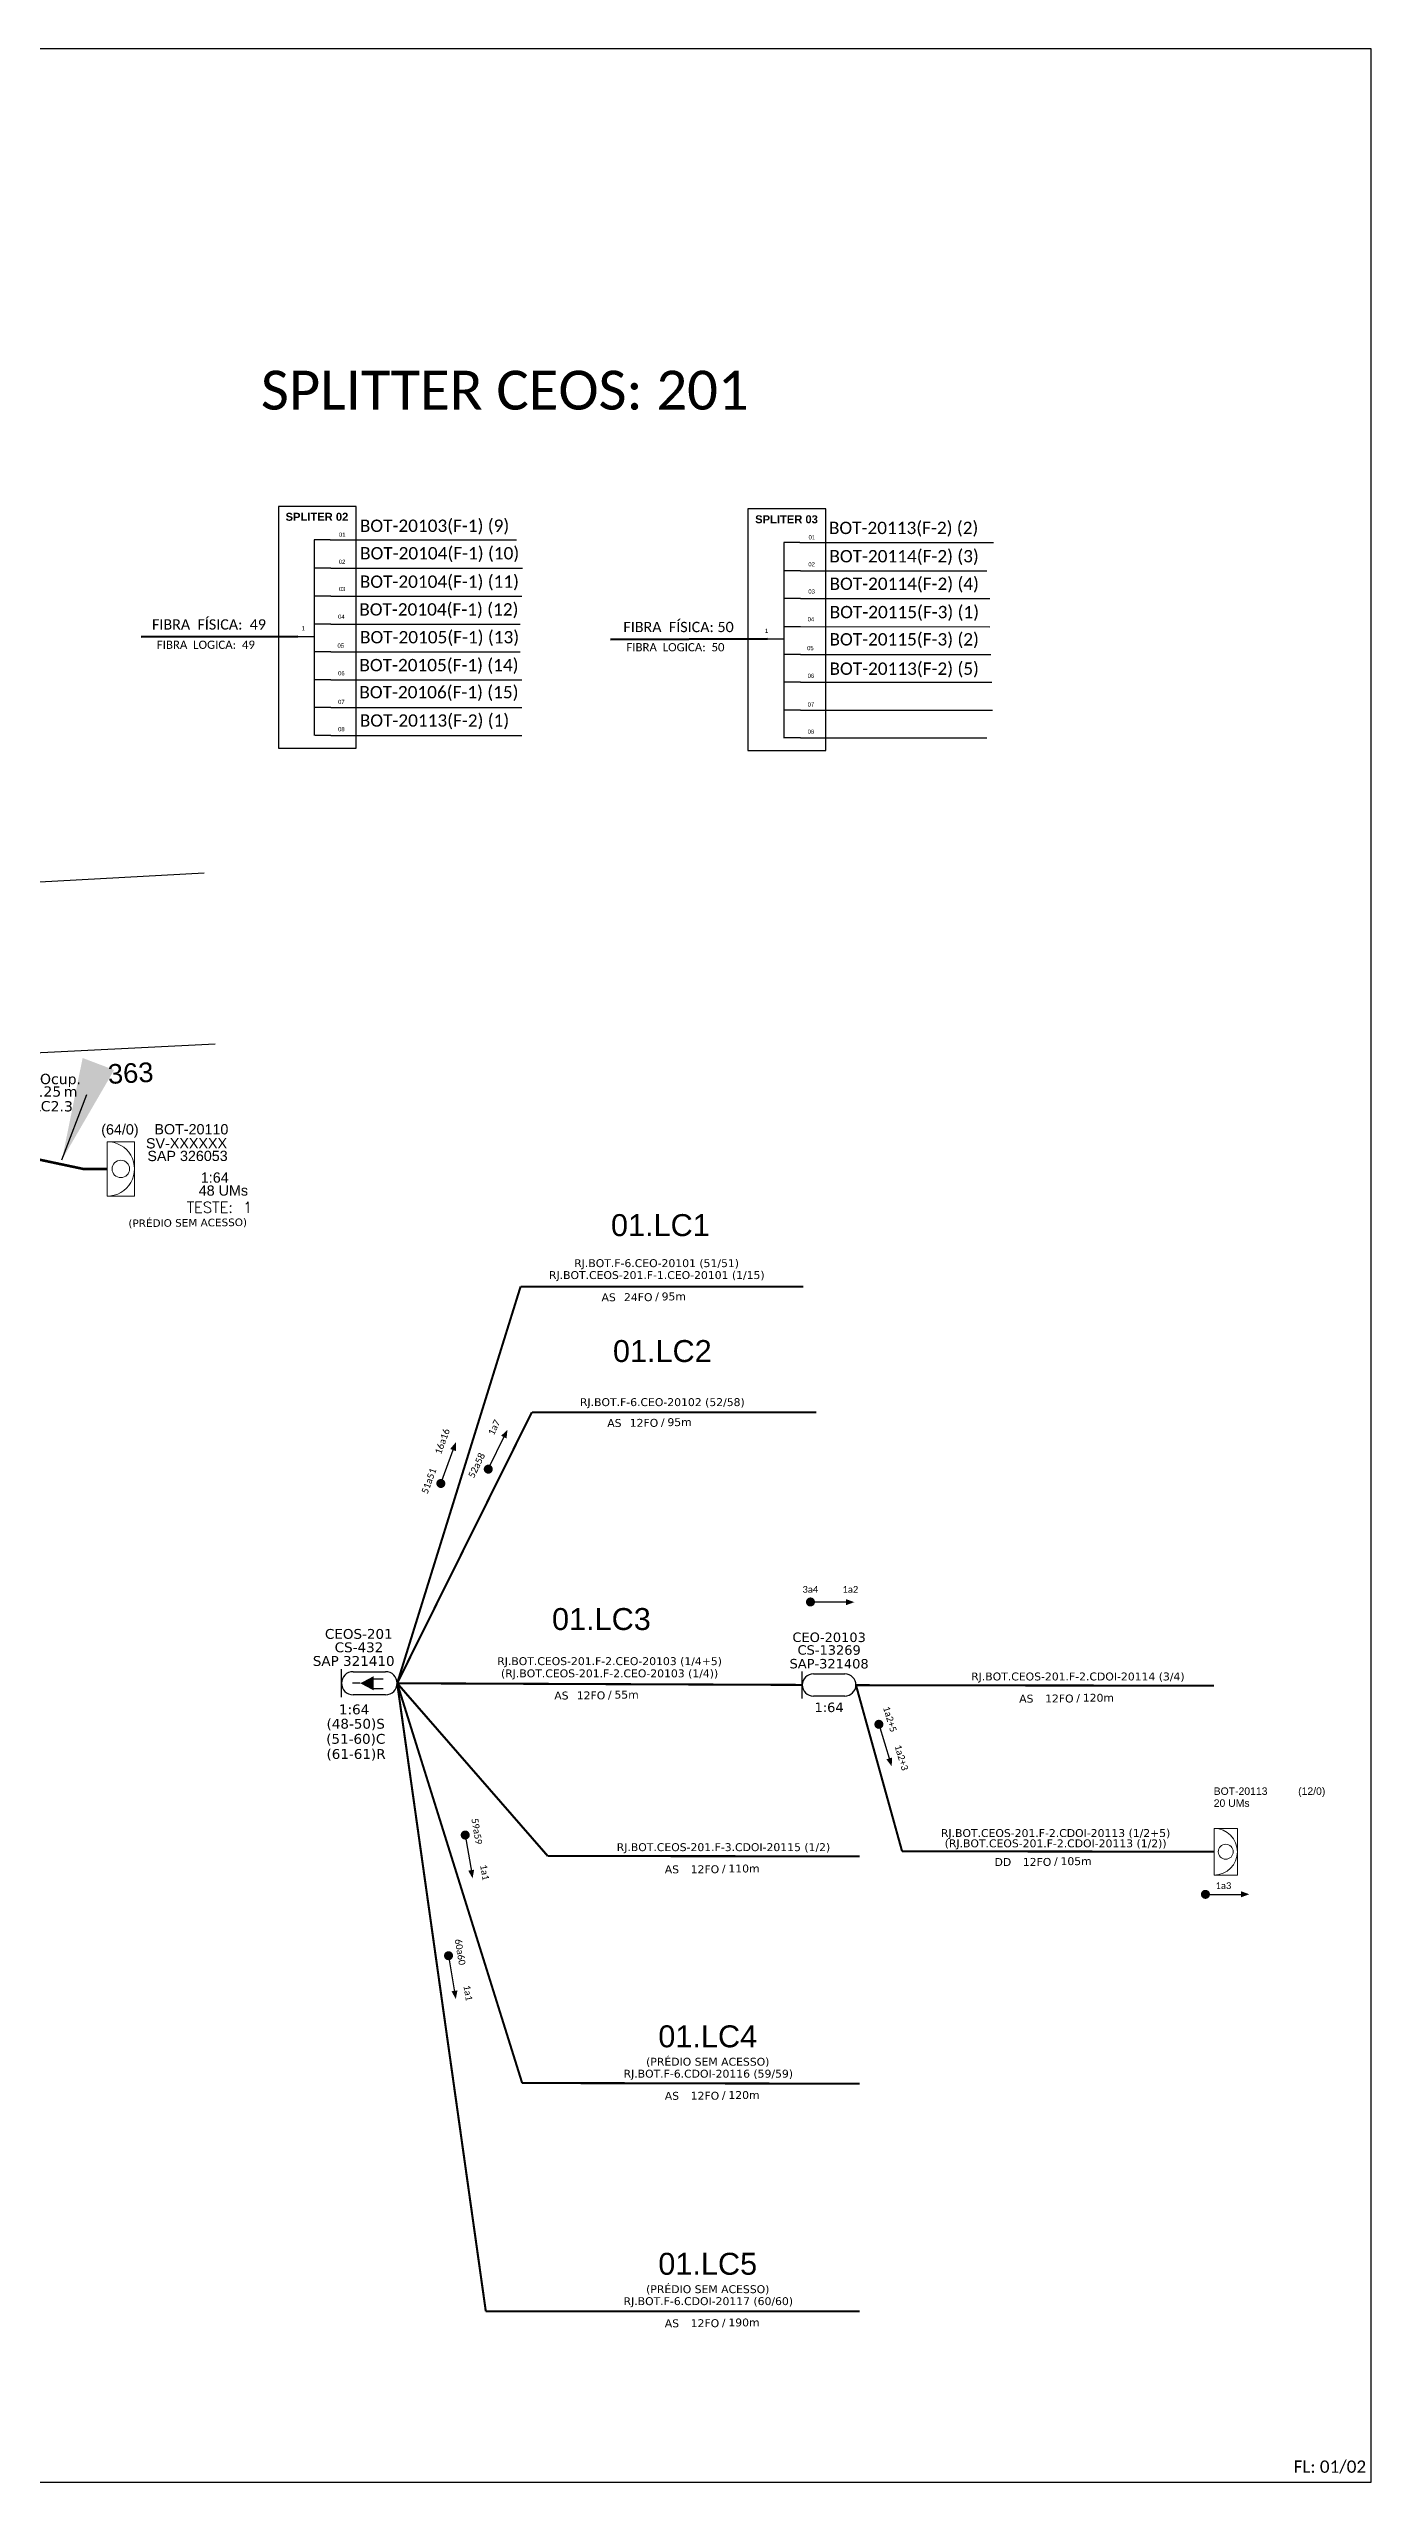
# Model space of a CAD drawing. Header units: inches. Extents: x 8603 to 10341, y 4641 to 5235.
# Drawn here: x 9119 to 9442, y 4641 to 5235 of the extents above; entities that cross this region are included whole.
import ezdxf
from ezdxf.enums import TextEntityAlignment as Align

# ---------------------------------------------------------------- set-up
doc = ezdxf.new("R2010")
doc.units = ezdxf.units.IN
doc.header["$MEASUREMENT"] = 0
for name, color, linetype, lineweight in [("20.0-LEGENDA DOS CDO'S", 1, 'Continuous', 0), ('20.1-CDO_INTERIOR', 1, 'Continuous', 0), ('40.1-ETIQUETAS', 1, 'Continuous', 20)]:
    doc.layers.add(name, color=color, linetype=linetype, lineweight=lineweight)
for name, color, linetype in [('20.4-CEOS', 1, 'Continuous'), ('CAP a instalar', 1, 'FENCELINE1'), ('label_cabos', 7, 'Continuous'), ('MUB', 252, 'Continuous'), ('SETA', 7, 'Continuous'), ('surveys', 7, 'Continuous'), ('texto', 255, 'Continuous'), ('UNIFILAR', 7, 'Continuous')]:
    doc.layers.add(name, color=color, linetype=linetype)
doc.styles.add('ARIAL', font='arial.ttf')
doc.styles.add('ROMANS', font='simplex')
doc.styles.add('siredit', font='verdana.ttf')
doc.styles.add('WMF-Calibri0', font='calibri.ttf')
doc.linetypes.add('FENCELINE1', pattern='A,0.25,-0.1,[133,ltypeshp.shx,S=0.1,R=0,X=-0.1,Y=0],-0.1,1', length=1.45)
doc.dimstyles.new('CC', dxfattribs={"dimtxt": 1, "dimasz": 2, "dimexe": 0.18, "dimexo": 0.0625, "dimgap": 0.09, "dimtad": 0, "dimdec": 0, "dimrnd": 1, "dimzin": 0, "dimdsep": 46, "dimtxsty": 'siredit', "dimblk": 'NONE', "dimcen": 0, "dimse1": 1, "dimse2": 1, "dimsd1": 1, "dimsd2": 1, "dimclrt": 7, "dimadec": 0, "dimazin": 0, "dimtfac": 1, "dimtdec": 0, "dimtofl": 0, "dimtmove": 0, "dimatfit": 3, "dimfxl": 0, "dimtolj": 1, "dimtzin": 0, "dimarcsym": 0})

# ---------------------------------------------------------------- blocks, each defined once
blk = doc.blocks.new('Teste  FTTH')
at = {"color": 0, "lineweight": 0, "style": 'ROMANS'}
for tag, p in [('TESTE', (-2.3, -0.29)), ('QTDE', (0.21, -0.29))]:
    blk.add_attdef(tag, p, '', height=0.48, dxfattribs=at)
for tag, p, flags in [('FID', (-2.23, -1.25), 1), ('FATOR', (-2.23, -2.03), 3), ('ID_ATIVIDADE', (-2.23, -2.72), 3)]:
    blk.add_attdef(tag, p, '', height=0.48, dxfattribs=dict(at, flags=flags))
blk = doc.blocks.new('Inst CB DT OCUP CFOA-SM-ASU-120-S-12')
at = {"layer": 'label_cabos', "color": 0, "style": 'siredit'}
for tag, flags, p in [('ID_ATIVIDADE', 3, (1.31, 2.67)), ('FATOR', 1, (11.56, 2.55))]:
    blk.add_attdef(tag, text='', height=1, rotation=359.69, dxfattribs=dict(at, flags=flags)).set_placement(p, align=Align.MIDDLE_CENTER)
for tag, p in [('TIPO_CABO', (1.26, 0)), ('DESTINO_CABO', (3.13, 1.26)), ('CABO', (4.69, -0.05)), ('/', (7.71, -0.05)), ('LANCE', (10.91, 0)), ('TIPO_CABO', (13.11, 1.24)), ('UND', (15.96, 0)), ('FID', (13.15, -1.41))]:
    blk.add_attdef(tag, text='', height=1, rotation=359.69, dxfattribs=at).set_placement(p, align=Align.MIDDLE_CENTER)
blk.add_attdef('QTDE', (12.43, -0.47), '', height=1, rotation=359.69, dxfattribs=at)
blk = doc.blocks.new('_None')
blk = doc.blocks.new('ETIQUETA_RS5F')
at = {"layer": '40.1-ETIQUETAS', "color": 0, "style": 'siredit'}
blk.add_text('/', height=1.5, dxfattribs=at).set_placement((1.58, -1.95), align=Align.MIDDLE_RIGHT)
for tag, p in [('ETIQUETA_R_PRIMARIA', (1.21, 4.1)), ('ETIQUETA_R_SECUNDARIA', (1.21, 2.1)), ('F_ATIVAS/F_MORTAS', (1.14, -4.24))]:
    blk.add_attdef(tag, text='', height=1.5, dxfattribs=at).set_placement(p, align=Align.MIDDLE_CENTER)
for tag, p in [('TIPO_CABO', (-6.58, -2.12)), ('CAP_CABO', (0.4, -2.09))]:
    blk.add_attdef(tag, text='', height=1.5, dxfattribs=at).set_placement(p, align=Align.MIDDLE_RIGHT)
blk.add_attdef('METROS', text='', height=1.5, dxfattribs=at).set_placement((2.14, -1.95), align=Align.MIDDLE_LEFT)
for tag, p in [('FUSÃO_1', (0.85, -8.39)), ('FUSÃO_2', (0.85, -10.6)), ('FUSÃO_3', (0.85, -12.93)), ('FUSÃO_4', (0.85, -15.14)), ('FUSÃO_5', (0.85, -17.16))]:
    blk.add_attdef(tag, text='', height=1.5, dxfattribs=at).set_placement(p, align=Align.CENTER)

msp = doc.modelspace()

# ---------------------------------------------------------------- linework, layer by layer
msp.add_lwpolyline([(8603.02, 4640.95), (9441.58, 4640.95), (9441.58, 5234.95), (8603.02, 5234.95), (8603.02, 4640.95)])
at = {"color": 7}
for points in [[(9174.79, 5064.22), (9193.8, 5064.22), (9193.8, 5123.24), (9174.79, 5123.24)], [(9289.41, 5063.61), (9308.42, 5063.61), (9308.42, 5122.63), (9289.41, 5122.63)]]:
    msp.add_lwpolyline(points, close=True, dxfattribs=at)
at = {"color": 0, "const_width": 1.1}
for points in [[(9225.79, 4887.74, 1), (9226.27, 4888.73, 1)], [(9225.79, 4887.74, 1), (9226.27, 4888.73, 1)], [(9214.27, 4884.23, 1), (9214.65, 4885.26, 1)], [(9214.27, 4884.23, 1), (9214.65, 4885.26, 1)], [(9220.32, 4799.48, 1), (9220.5, 4798.39, 1)], [(9220.32, 4799.48, 1), (9220.5, 4798.39, 1)], [(9216.24, 4770.03, 1), (9216.42, 4768.95, 1)], [(9216.24, 4770.03, 1), (9216.42, 4768.95, 1)]]:
    msp.add_lwpolyline(points, format="xyb", close=True, dxfattribs=at)
at = {"const_width": 1.1}
for points in [[(9304.13, 4855.82, 1), (9305.23, 4855.82, 1)], [(9321.22, 4826.49, 1), (9321.54, 4825.43, 1)], [(9321.22, 4826.49, 1), (9321.54, 4825.43, 1)], [(9400.54, 4784.46, 1), (9401.64, 4784.46, 1)]]:
    msp.add_lwpolyline(points, format="xyb", close=True, dxfattribs=at)
at = {"layer": '20.1-CDO_INTERIOR', "color": 0, "lineweight": 18}
msp.add_lwpolyline([(9139.67, 4954.88), (9139.66, 4968.16), (9133.02, 4968.16), (9133.03, 4954.88)], close=True, dxfattribs=at)
at = {"layer": '20.1-CDO_INTERIOR', "color": 1, "lineweight": 18}
msp.add_lwpolyline([(9408.89, 4789.17), (9408.89, 4800.54), (9403.21, 4800.54), (9403.21, 4789.17)], close=True, dxfattribs=at)
at = {"layer": '20.1-CDO_INTERIOR', "color": 0, "lineweight": 18}
msp.add_circle((9136.34, 4961.52), 2.13, dxfattribs=at)
at = {"layer": '20.1-CDO_INTERIOR', "color": 1, "lineweight": 18}
msp.add_circle((9406.05, 4794.86), 1.82, dxfattribs=at)
at = {"layer": '20.1-CDO_INTERIOR', "color": 0, "lineweight": 18}
msp.add_arc((9133.02, 4961.52), 6.64, 270.02759, 90.02759, dxfattribs=at)
at = {"layer": '20.1-CDO_INTERIOR', "color": 1, "lineweight": 18}
msp.add_arc((9403.21, 4794.86), 5.68, 270, 90, dxfattribs=at)
at = {"layer": '20.4-CEOS', "color": 5}
for p, q in [((9193.02, 4838.81), (9200.97, 4838.81)), ((9305.41, 4838.3), (9313.05, 4838.29)), ((9200.97, 4833.14), (9193.02, 4833.14)), ((9313.04, 4832.84), (9305.4, 4832.85))]:
    msp.add_line(p, q, dxfattribs=at)
for points in [[(9190.19, 4832.56), (9190.19, 4839.39)], [(9194.8, 4835.98), (9192.89, 4835.98)], [(9197.94, 4837.1), (9200.35, 4837.1)], [(9302.67, 4832.29), (9302.68, 4838.86)], [(9197.94, 4834.74), (9200.35, 4834.74)]]:
    msp.add_lwpolyline(points, dxfattribs=at)
msp.add_lwpolyline([(9194.8, 4835.98, 0, 3.5, 0), (9198.08, 4835.98, 3.5, 3.5, 0)], format="xyseb", dxfattribs=at)
for centre, radius, start, end in [((9193.02, 4835.98), 2.83, 90, 270), ((9200.97, 4835.98), 2.83, 270, 90), ((9305.4, 4835.57), 2.72, 89.92108, 269.92108), ((9313.05, 4835.56), 2.72, 269.92108, 89.92108)]:
    msp.add_arc(centre, radius, start, end, dxfattribs=at)
at = {"layer": 'CAP a instalar', "color": 0, "linetype": 'FENCELINE1', "ltscale": 5, "const_width": 0.635}
msp.add_lwpolyline([(8970.8, 4988.21), (8974.29, 4989.67), (8989.91, 4990.6), (9127.15, 4961.52), (9133.02, 4961.52)], dxfattribs=at)
at = {"layer": 'CAP a instalar', "color": 0, "linetype": 'FENCELINE1', "ltscale": 7, "const_width": 0.513}
for points in [[(9233.92, 4932.81), (9203.8, 4835.98)], [(9233.92, 4932.81), (9302.96, 4932.78)], [(9203.8, 4835.98), (9236.67, 4902.13)], [(9236.67, 4902.13), (9306.14, 4902.1)], [(9203.8, 4835.98), (9225.43, 4682.71)], [(9203.8, 4835.98), (9234.3, 4738.42)], [(9203.8, 4835.98), (9240.53, 4793.84)], [(9315.8, 4835.51), (9403.21, 4835.38)], [(9240.53, 4793.84), (9316.7, 4793.72)], [(9234.3, 4738.42), (9316.7, 4738.23)], [(9316.7, 4682.71), (9225.43, 4682.71)]]:
    msp.add_lwpolyline(points, dxfattribs=at)
at = {"layer": 'CAP a instalar', "color": 5, "linetype": 'FENCELINE1', "ltscale": 7, "const_width": 0.513}
msp.add_lwpolyline([(9203.8, 4835.98), (9302.68, 4835.58)], dxfattribs=at)
at = {"layer": 'CAP a instalar', "color": 1, "linetype": 'ByBlock', "ltscale": 7, "const_width": 0.513}
for points in [[(9315.78, 4835.56), (9327.04, 4794.98)], [(9327.04, 4794.98), (9403.21, 4794.86)]]:
    msp.add_lwpolyline(points, dxfattribs=at)
at = {"layer": 'MUB'}
for points in [[(8920.88, 5022.11), (9095.59, 5030.49), (9156.65, 5033.76)], [(9159.38, 4991.97), (8891.08, 4978.63), (8872.59, 4972.8), (8849.07, 4959.41), (8796.5, 4924.83), (8793.73, 4919.47), (8791.85, 4914.12), (8791.69, 4907.71), (8791.63, 4902.07), (8793.51, 4896.3), (8794.37, 4894.97)]]:
    msp.add_lwpolyline(points, dxfattribs=at)
at = {"layer": 'SETA', "color": 0}
for points in [[(9226.03, 4888.24), (9230.18, 4896.74)], [(9226.03, 4888.24), (9230.18, 4896.74)], [(9214.46, 4884.74), (9217.7, 4893.62)], [(9214.46, 4884.74), (9217.7, 4893.62)], [(9220.41, 4798.93), (9221.98, 4789.61)], [(9220.41, 4798.93), (9221.98, 4789.61)], [(9216.33, 4769.49), (9217.89, 4760.16)], [(9216.33, 4769.49), (9217.89, 4760.16)]]:
    msp.add_lwpolyline(points, dxfattribs=at)
at = {"layer": 'SETA'}
for points in [[(9304.68, 4855.82), (9314.13, 4855.82)], [(9321.38, 4825.96), (9324.12, 4816.91)], [(9321.38, 4825.96), (9324.12, 4816.91)], [(9401.09, 4784.46), (9410.55, 4784.46)]]:
    msp.add_lwpolyline(points, dxfattribs=at)
at = {"layer": 'SETA', "color": 0}
for points in [[(9216.74, 4893.17), (9218.12, 4894.81), (9218.12, 4892.67)], [(9216.74, 4893.17), (9218.12, 4894.81), (9218.12, 4892.67)], [(9229.17, 4896.38), (9230.72, 4897.87), (9230.49, 4895.74)], [(9229.17, 4896.38), (9230.72, 4897.87), (9230.49, 4895.74)], [(9222.59, 4790.48), (9222.2, 4788.37), (9221.14, 4790.24)], [(9222.59, 4790.48), (9222.2, 4788.37), (9221.14, 4790.24)], [(9218.51, 4761.03), (9218.12, 4758.92), (9217.06, 4760.79)], [(9218.51, 4761.03), (9218.12, 4758.92), (9217.06, 4760.79)]]:
    msp.add_solid(points, dxfattribs=at)
at = {"layer": 'SETA'}
for points in [[(9313.37, 4856.51), (9315.39, 4855.78), (9313.37, 4855.05)], [(9324.62, 4817.85), (9324.5, 4815.71), (9323.21, 4817.43)], [(9324.62, 4817.85), (9324.5, 4815.71), (9323.21, 4817.43)], [(9409.79, 4785.21), (9411.8, 4784.48), (9409.79, 4783.74)]]:
    msp.add_solid(points, dxfattribs=at)
at = {"layer": 'UNIFILAR', "color": 7, "linetype": 'Continuous'}
for p, q in [((9183.56, 5115.05), (9183.56, 5067.28)), ((9187.43, 5115.05), (9183.56, 5115.05)), ((9298.18, 5114.44), (9298.18, 5066.67)), ((9302.05, 5114.44), (9298.18, 5114.44)), ((9187.62, 5108.14), (9183.76, 5108.14)), ((9302.24, 5107.53), (9298.38, 5107.53)), ((9187.62, 5101.33), (9183.76, 5101.33)), ((9302.24, 5100.72), (9298.38, 5100.72)), ((9179.55, 5091.48), (9183.54, 5091.48)), ((9187.62, 5094.49), (9183.76, 5094.49)), ((9294.17, 5090.87), (9298.16, 5090.87)), ((9302.24, 5093.87), (9298.38, 5093.87)), ((9187.62, 5087.71), (9183.76, 5087.71)), ((9302.24, 5087.09), (9298.38, 5087.09)), ((9187.62, 5080.93), (9183.76, 5080.93)), ((9302.24, 5080.31), (9298.38, 5080.31)), ((9187.62, 5074.12), (9183.76, 5074.12)), ((9302.24, 5073.5), (9298.38, 5073.5)), ((9187.62, 5067.32), (9183.76, 5067.32)), ((9302.24, 5066.71), (9298.38, 5066.71))]:
    msp.add_line(p, q, dxfattribs=at)
at = {"layer": 'UNIFILAR', "color": 10, "linetype": 'Continuous'}
for p, q in [((9187.43, 5115.05), (9232.94, 5115.04)), ((9302.05, 5114.44), (9349.32, 5114.43)), ((9187.62, 5108.14), (9234.42, 5108.13)), ((9302.24, 5107.53), (9347.76, 5107.51)), ((9187.62, 5101.35), (9234.22, 5101.34)), ((9302.24, 5100.73), (9348.44, 5100.72)), ((9187.62, 5094.5), (9233.82, 5094.49)), ((9302.24, 5093.89), (9348.44, 5093.87)), ((9187.62, 5087.72), (9233.82, 5087.71)), ((9302.24, 5087.11), (9348.67, 5087.09)), ((9187.62, 5080.93), (9234.22, 5080.92)), ((9302.24, 5080.32), (9348.93, 5080.31)), ((9187.62, 5074.13), (9234.22, 5074.12)), ((9302.24, 5073.52), (9349.11, 5073.5)), ((9187.62, 5067.34), (9234.22, 5067.33)), ((9302.24, 5066.71), (9347.75, 5066.7))]:
    msp.add_line(p, q, dxfattribs=at)
at = {"layer": 'UNIFILAR', "color": 1, "linetype": 'Continuous', "lineweight": 60}
for p, q in [((9179.55, 5091.48), (9141.28, 5091.36)), ((9294.17, 5090.87), (9255.9, 5090.75))]:
    msp.add_line(p, q, dxfattribs=at)

# ---------------------------------------------------------------- block references
at = {"layer": "20.0-LEGENDA DOS CDO'S", "color": 0, "lineweight": 0, "xscale": 5.470312499999911, "yscale": 5.470312500000089, "zscale": 5.470312499999978, "rotation": 0.0040785621055283}
msp.add_blockref('Teste  FTTH', (9165.02, 4952.41), dxfattribs=at).add_auto_attribs({'TESTE': 'TESTE:', 'QTDE': '1'})
at = {"layer": '40.1-ETIQUETAS', "color": 0}
ref = msp.add_blockref('ETIQUETA_RS5F', (9265.65, 4932.91), dxfattribs=dict(at, xscale=1.283039983500202, yscale=1.283039983500202, zscale=1.283039983498747))
ref.add_attrib('ETIQUETA_R_PRIMARIA', 'RJ.BOT.F-6.CEO-20101 (51/51)', dxfattribs={"color": 0, "height": 1.9246, "style": 'siredit'}).set_placement((9267.12, 4938.52), align=Align.MIDDLE_CENTER)
ref.add_attrib('ETIQUETA_R_SECUNDARIA', 'RJ.BOT.CEOS-201.F-1.CEO-20101 (1/15)', dxfattribs={"color": 0, "height": 1.9246, "style": 'siredit'}).set_placement((9267.17, 4935.61), align=Align.MIDDLE_CENTER)
ref.add_attrib('TIPO_CABO', 'AS', dxfattribs={"color": 0, "height": 1.925, "style": 'siredit'}).set_placement((9257.16, 4930.19), align=Align.MIDDLE_RIGHT)
ref.add_attrib('CAP_CABO', '24FO', dxfattribs={"color": 0, "height": 1.925, "style": 'siredit'}).set_placement((9266.12, 4930.22), align=Align.MIDDLE_RIGHT)
ref.add_attrib('METROS', '95m', dxfattribs={"color": 0, "height": 1.925, "style": 'siredit'}).set_placement((9268.36, 4930.4), align=Align.MIDDLE_LEFT)
ref = msp.add_blockref('ETIQUETA_RS5F', (9267.05, 4902.22), dxfattribs=dict(at, xscale=1.283039983500202, yscale=1.283039983500202, zscale=1.283039983498747))
ref.add_attrib('ETIQUETA_R_PRIMARIA', 'RJ.BOT.F-6.CEO-20102 (52/58)', dxfattribs={"color": 0, "height": 1.9246, "style": 'siredit'}).set_placement((9268.52, 4904.6), align=Align.MIDDLE_CENTER)
ref.add_attrib('TIPO_CABO', 'AS', dxfattribs={"color": 0, "height": 1.925, "style": 'siredit'}).set_placement((9258.56, 4899.51), align=Align.MIDDLE_RIGHT)
ref.add_attrib('CAP_CABO', '12FO', dxfattribs={"color": 0, "height": 1.925, "style": 'siredit'}).set_placement((9267.52, 4899.54), align=Align.MIDDLE_RIGHT)
ref.add_attrib('METROS', '95m', dxfattribs={"color": 0, "height": 1.925, "style": 'siredit'}).set_placement((9269.76, 4899.72), align=Align.MIDDLE_LEFT)
ref = msp.add_blockref('ETIQUETA_RS5F', (9368.44, 4834.94), dxfattribs=dict(at, xscale=1.28303997660987, yscale=1.28303997660987, zscale=1.283039976607909))
ref.add_attrib('ETIQUETA_R_SECUNDARIA', 'RJ.BOT.CEOS-201.F-2.CDOI-20114 (3/4)', dxfattribs={"color": 0, "height": 1.9246, "style": 'siredit'}).set_placement((9369.95, 4837.64), align=Align.MIDDLE_CENTER)
ref.add_attrib('TIPO_CABO', 'AS ', dxfattribs={"color": 0, "height": 1.925, "style": 'siredit'}).set_placement((9359.95, 4832.23), align=Align.MIDDLE_RIGHT)
ref.add_attrib('CAP_CABO', '12FO', dxfattribs={"color": 0, "height": 1.925, "style": 'siredit'}).set_placement((9368.91, 4832.26), align=Align.MIDDLE_RIGHT)
ref.add_attrib('METROS', '120m', dxfattribs={"color": 0, "height": 1.925, "style": 'siredit'}).set_placement((9371.15, 4832.44), align=Align.MIDDLE_LEFT)
ref = msp.add_blockref('ETIQUETA_RS5F', (9281.93, 4793.28), dxfattribs=dict(at, xscale=1.28303997660987, yscale=1.28303997660987, zscale=1.283039976607909))
ref.add_attrib('ETIQUETA_R_SECUNDARIA', 'RJ.BOT.CEOS-201.F-3.CDOI-20115 (1/2)', dxfattribs={"color": 0, "height": 1.9246, "style": 'siredit'}).set_placement((9283.44, 4795.98), align=Align.MIDDLE_CENTER)
ref.add_attrib('TIPO_CABO', 'AS ', dxfattribs={"color": 0, "height": 1.925, "style": 'siredit'}).set_placement((9273.44, 4790.56), align=Align.MIDDLE_RIGHT)
ref.add_attrib('CAP_CABO', '12FO', dxfattribs={"color": 0, "height": 1.925, "style": 'siredit'}).set_placement((9282.4, 4790.59), align=Align.MIDDLE_RIGHT)
ref.add_attrib('METROS', '110m', dxfattribs={"color": 0, "height": 1.925, "style": 'siredit'}).set_placement((9284.64, 4790.77), align=Align.MIDDLE_LEFT)
ref = msp.add_blockref('ETIQUETA_RS5F', (9281.93, 4737.99), dxfattribs=dict(at, xscale=1.28303997660987, yscale=1.28303997660987, zscale=1.283039976607909))
ref.add_attrib('ETIQUETA_R_PRIMARIA', '(PRÉDIO SEM ACESSO)', dxfattribs={"color": 0, "height": 1.9246, "style": 'siredit'}).set_placement((9279.61, 4743.61), align=Align.MIDDLE_CENTER)
ref.add_attrib('ETIQUETA_R_SECUNDARIA', 'RJ.BOT.F-6.CDOI-20116 (59/59)', dxfattribs={"color": 0, "height": 1.9246, "style": 'siredit'}).set_placement((9279.74, 4740.69), align=Align.MIDDLE_CENTER)
ref.add_attrib('TIPO_CABO', 'AS ', dxfattribs={"color": 0, "height": 1.925, "style": 'siredit'}).set_placement((9273.44, 4735.28), align=Align.MIDDLE_RIGHT)
ref.add_attrib('CAP_CABO', '12FO', dxfattribs={"color": 0, "height": 1.925, "style": 'siredit'}).set_placement((9282.4, 4735.31), align=Align.MIDDLE_RIGHT)
ref.add_attrib('METROS', '120m', dxfattribs={"color": 0, "height": 1.925, "style": 'siredit'}).set_placement((9284.64, 4735.48), align=Align.MIDDLE_LEFT)
ref = msp.add_blockref('ETIQUETA_RS5F', (9281.93, 4682.47), dxfattribs=dict(at, xscale=1.28303997660987, yscale=1.28303997660987, zscale=1.283039976607909))
ref.add_attrib('ETIQUETA_R_PRIMARIA', '(PRÉDIO SEM ACESSO)', dxfattribs={"color": 0, "height": 1.9246, "style": 'siredit'}).set_placement((9279.61, 4688.09), align=Align.MIDDLE_CENTER)
ref.add_attrib('ETIQUETA_R_SECUNDARIA', 'RJ.BOT.F-6.CDOI-20117 (60/60)', dxfattribs={"color": 0, "height": 1.9246, "style": 'siredit'}).set_placement((9279.74, 4685.17), align=Align.MIDDLE_CENTER)
ref.add_attrib('TIPO_CABO', 'AS ', dxfattribs={"color": 0, "height": 1.925, "style": 'siredit'}).set_placement((9273.44, 4679.76), align=Align.MIDDLE_RIGHT)
ref.add_attrib('CAP_CABO', '12FO', dxfattribs={"color": 0, "height": 1.925, "style": 'siredit'}).set_placement((9282.4, 4679.79), align=Align.MIDDLE_RIGHT)
ref.add_attrib('METROS', '190m', dxfattribs={"color": 0, "height": 1.925, "style": 'siredit'}).set_placement((9284.64, 4679.97), align=Align.MIDDLE_LEFT)
at = {"layer": 'label_cabos', "color": 0, "lineweight": 0}
ref = msp.add_blockref('Inst CB DT OCUP CFOA-SM-ASU-120-S-12', (9084.17, 4980.38), dxfattribs=dict(at, xscale=2.5, yscale=2.5, zscale=2.5))
ref.add_attrib('DESTINO_CABO', 'BOT-20110', dxfattribs={"color": 0, "height": 2.5, "rotation": 359.69001, "style": 'siredit'}).set_placement((9092, 4983.53), align=Align.MIDDLE_CENTER)
ref.add_attrib('CABO', '12FO', dxfattribs={"color": 0, "height": 2.5, "rotation": 359.69001, "style": 'siredit'}).set_placement((9095.89, 4980.25), align=Align.MIDDLE_CENTER)
ref.add_attrib('TIPO_CABO', 'Duto Ocup.', dxfattribs={"color": 0, "height": 2.5, "rotation": 359.69001, "style": 'siredit'}).set_placement((9116.94, 4983.49), align=Align.MIDDLE_CENTER)
ref.add_attrib('/', '/', dxfattribs={"color": 0, "height": 2.5, "rotation": 359.69001, "style": 'siredit'}).set_placement((9103.46, 4980.25), align=Align.MIDDLE_CENTER)
ref.add_attrib('TIPO_CABO', 'ASU - ', dxfattribs={"color": 0, "height": 2.5, "rotation": 359.69001, "style": 'siredit'}).set_placement((9087.33, 4980.37), align=Align.MIDDLE_CENTER)
ref.add_attrib('FID', '01.LC2.3', dxfattribs={"color": 0, "height": 2.5, "rotation": 359.69001, "style": 'siredit'}).set_placement((9117.04, 4976.84), align=Align.MIDDLE_CENTER)
ref.add_attrib('LANCE', 'CC=', dxfattribs={"color": 0, "height": 2.5, "rotation": 359.69001, "style": 'siredit'}).set_placement((9111.45, 4980.38), align=Align.MIDDLE_CENTER)
ref.add_attrib('QTDE', '125', (9115.25, 4979.19), dxfattribs={"color": 0, "height": 2.5, "rotation": 359.69001, "style": 'siredit'})
ref.add_attrib('UND', 'm', dxfattribs={"color": 0, "height": 2.5, "rotation": 359.69001, "style": 'siredit'}).set_placement((9124.08, 4980.38), align=Align.MIDDLE_CENTER)

# ---------------------------------------------------------------- texts
at = {"color": 0, "lineweight": 0, "insert": (9152.67, 4948.21), "char_height": 1.8521, "width": 35.9519, "attachment_point": 5, "rotation": 0.56107, "style": 'siredit'}
msp.add_mtext('\\A1;(PRÉDIO SEM ACESSO)', dxfattribs=at)
at = {"insert": (9405.48, 4786.58), "char_height": 1.65, "width": 27.8947, "attachment_point": 5, "style": 'ARIAL'}
msp.add_mtext('{\\fCalibri|b0|i0|c0|p34;\\C7;1a3}', dxfattribs=at)
at = {"lineweight": 0, "insert": (9422.6, 4646.28), "char_height": 3, "width": 277.1819, "attachment_point": 1, "style": 'WMF-Calibri0'}
msp.add_mtext('FL: 01/02', dxfattribs=at)
at = {"layer": "20.0-LEGENDA DOS CDO'S", "color": 0, "style": 'ARIAL'}
msp.add_text('(64/0)', height=2.5, rotation=0.08276, dxfattribs=at).set_placement((9136.12, 4969.92), align=Align.CENTER)
for s, rotation, p in [('BOT-20110', 359.93718, (9144.54, 4969.97)), ('SV-XXXXXX', 0.08276, (9142.48, 4966.52)), ('SAP 326053', 0.08276, (9142.82, 4963.43)), ('1:64', 0.08276, (9155.88, 4958.16)), ('48 UMs', 0.08276, (9155.36, 4954.99))]:
    msp.add_text(s, height=2.5, rotation=rotation, dxfattribs=at).set_placement(p)
at = {"layer": "20.0-LEGENDA DOS CDO'S", "color": 1, "style": 'ARIAL'}
for s, p in [('20 UMs', (9403.11, 4805.82)), ('BOT-20113', (9403.1, 4808.74)), ('(12/0)', (9423.72, 4808.74))]:
    msp.add_text(s, height=1.819, dxfattribs=at).set_placement(p)
at = {"layer": '20.4-CEOS', "color": 5, "style": 'siredit'}
for s, p in [('CEOS-201', (9194.43, 4849.23)), ('SAP 321410', (9193.18, 4842.63)), ('CS-432', (9194.47, 4845.96)), ('1:64', (9193.29, 4830.8)), ('(51-60)C', (9193.69, 4823.61)), ('(48-50)S', (9193.67, 4827.3)), ('(61-61)R', (9193.76, 4819.92))]:
    msp.add_text(s, height=2.401, dxfattribs=at).set_placement(p, align=Align.TOP_CENTER)
for tag, text, p in [('CEO-20103', 'CEOSXXX', (9309.24, 4848.36)), ('SAP-321408', 'SAP 321408', (9309.23, 4841.91)), ('CS-13269', 'CS-XXXX', (9309.24, 4845.26)), ('1:64', '1:XX', (9309.22, 4831.26))]:
    msp.add_attdef(tag, text=text, height=2.308, rotation=359.92108, dxfattribs=at).set_placement(p, align=Align.TOP_CENTER)
at = {"layer": '40.1-ETIQUETAS', "style": 'siredit'}
msp.add_text('RJ.BOT.CEOS-201.F-2.CEO-20103 (1/4+5)', height=1.9246, dxfattribs=at).set_placement((9255.64, 4841.38), align=Align.MIDDLE_CENTER)
at = {"layer": '40.1-ETIQUETAS', "color": 5, "style": 'siredit'}
for s, p in [('(RJ.BOT.CEOS-201.F-2.CEO-20103 (1/4))', (9255.64, 4838.4)), ('(RJ.BOT.CEOS-201.F-2.CDOI-20113 (1/2))', (9364.52, 4796.91))]:
    msp.add_text(s, height=1.9246, dxfattribs=at).set_placement(p, align=Align.MIDDLE_CENTER)
at = {"layer": '40.1-ETIQUETAS', "color": 0, "style": 'siredit'}
for s, height, p in [('AS', 1.925, (9245.63, 4832.99)), ('12FO', 1.925, (9254.59, 4833.02)), ('/', 1.92, (9256.14, 4833.2))]:
    msp.add_text(s, height=height, dxfattribs=at).set_placement(p, align=Align.MIDDLE_RIGHT)
msp.add_text('55m', height=1.925, dxfattribs=at).set_placement((9256.83, 4833.2), align=Align.MIDDLE_LEFT)
at = {"layer": '40.1-ETIQUETAS', "color": 1, "style": 'siredit'}
msp.add_text('RJ.BOT.CEOS-201.F-2.CDOI-20113 (1/2+5)', height=1.9246, dxfattribs=at).set_placement((9364.52, 4799.42), align=Align.MIDDLE_CENTER)
for s, height, p in [('DD ', 1.925, (9354.52, 4792.35)), ('12FO', 1.925, (9363.47, 4792.38)), ('/', 1.92, (9365.03, 4792.56))]:
    msp.add_text(s, height=height, dxfattribs=at).set_placement(p, align=Align.MIDDLE_RIGHT)
msp.add_text('105m', height=1.925, dxfattribs=at).set_placement((9365.71, 4792.56), align=Align.MIDDLE_LEFT)
at = {"layer": 'surveys', "style": 'ARIAL'}
msp.add_text('363', height=4.781, rotation=2.74717, dxfattribs=at).set_placement((9138.74, 4984.92), align=Align.MIDDLE_CENTER)
at = {"layer": 'texto'}
for s, insert, char_height, width, attachment_point in [('\\C7;\\fCalibri|b0|i0|c0|p34;SPLITTER CEOS: 201', (9230.07, 5151.54), 9.504, 144.8326, 5), ('{\\fArial|b1|i0|c0|p34;\\C10;SPLITER 02}', (9184.21, 5120.68), 1.9528, 18.2841, 5), ('\\C7;\\fCalibri|b0|i0|c0|p34;BOT-20103(F-1) (9)', (9194.69, 5120.01), 3.0175, 79.4187, 1), ('{\\fArial|b1|i0|c0|p34;\\C10;SPLITER 03}', (9298.83, 5120.07), 1.9528, 18.2841, 5), ('\\C7;\\fArial|b0|i0|;\\H1.0273588255048;01 ', (9190.39, 5116.31), 1.9528, 3.9163, 5), ('\\C7;\\fArial|b0|i0|;\\H1.0273588255048;01 ', (9305.01, 5115.69), 1.9528, 3.9163, 5), ('\\pt26;{\\fCalibri|b0|i0|c0|p34;\\C1;BOT-20113(F-2) (2)}', (9309.19, 5119.49), 3.0175, 92.0618, 1), ('\\C7;\\fArial|b0|i0|;\\H1.0273588255048;02 ', (9190.34, 5109.71), 1.9528, 4.134, 5), ('\\C7;\\fCalibri|b0|i0|c0|p34;BOT-20104(F-1) (10)', (9194.74, 5113.3), 3.0175, 122.7824, 1), ('\\C7;\\fArial|b0|i0|;\\H1.0273588255048;02 ', (9304.96, 5109.09), 1.9528, 4.134, 5), ('\\C7;\\fCalibri|b0|i0|c0|p34;BOT-20114(F-2) (3)', (9309.3, 5112.58), 3.0175, 51.7425, 1), ('\\C7;\\fArial|b0|i0|;\\H1.0273588255048;03 ', (9190.34, 5103.06), 1.9528, 3.8016, 5), ('\\C7;\\fCalibri|b0|i0|c0|p34;BOT-20104(F-1) (11)', (9194.68, 5106.37), 3.0175, 104.6457, 1), ('\\C7;\\fArial|b0|i0|;\\H1.0273588255048;03 ', (9304.96, 5102.44), 1.9528, 3.8016, 5), ('\\C7;\\fCalibri|b0|i0|c0|p34;BOT-20114(F-2) (4)', (9309.34, 5105.85), 3.0175, 96.4631, 1), ('\\C7;\\fArial|b0|i0|;\\H1.0273588255048;04 ', (9190.17, 5096.3), 1.9528, 4.134, 5), ('\\C7;\\fCalibri|b0|i0|c0|p34;BOT-20104(F-1) (12)', (9194.55, 5099.59), 3.0175, 101.2175, 1), ('\\C7;\\fCalibri|b0|i0|c0|p34;BOT-20115(F-3) (1)', (9309.37, 5098.94), 3.0175, 94.531, 1), ('\\C7;\\fCalibri|b0|i0|c0|p34;FIBRA  FÍSICA:  49', (9157.86, 5094.4), 2.5145, 38.016, 5), ('\\C7;\\fArial|b0|i0|;\\H1.0273588255048;1', (9180.85, 5093.49), 1.9528, 1.9343, 5), ('\\C7;\\fCalibri|b0|i0|c0|p34;BOT-20105(F-1) (13) ', (9194.72, 5092.81), 3.0175, 96.4465, 1), ('\\C7;\\fCalibri|b0|i0|c0|p34;FIBRA  FÍSICA: 50', (9272.48, 5093.78), 2.5145, 38.016, 5), ('\\C7;\\fArial|b0|i0|;\\H1.0273588255048;1', (9293.98, 5092.88), 1.9528, 1.9343, 5), ('\\C7;\\fArial|b0|i0|;\\H1.0273588255048;04 ', (9304.79, 5095.68), 1.9528, 4.134, 5), ('\\pxt8;\\C7;\\fCalibri|b0|i0|c0|p34;BOT-20115(F-3) (2)', (9309.33, 5092.29), 3.0175, 77.055, 1), ('\\C7;\\fCalibri|b0|i0|c0|p34;FIBRA  LOGICA:  49', (9157.1, 5089.45), 2.0117, 38.016, 5), ('\\C7;\\fArial|b0|i0|;\\H1.0273588255048;05 ', (9190.03, 5089.25), 1.9528, 5.0844, 5), ('\\C7;\\fCalibri|b0|i0|c0|p34;BOT-20105(F-1) (14)', (9194.58, 5086), 3.0175, 79.4608, 1), ('\\C7;\\fCalibri|b0|i0|c0|p34;FIBRA  LOGICA:  50', (9271.72, 5088.84), 2.0117, 38.016, 5), ('\\C7;\\fArial|b0|i0|;\\H1.0273588255048;05 ', (9304.65, 5088.63), 1.9528, 5.0844, 5), ('\\pt8;{\\fCalibri|b0|i0|c0|p34;\\C1;BOT-20113(F-2) (5)}', (9309.33, 5085.13), 3.0175, 77.055, 1), ('\\C7;\\fArial|b0|i0|;\\H1.0273588255048;06 ', (9190.17, 5082.49), 1.9528, 4.134, 5), ('\\pxt26;\\C7;\\fCalibri|b0|i0|c0|p34;BOT-20106(F-1) (15)', (9194.57, 5079.39), 3.0175, 92.0618, 1), ('\\C7;\\fArial|b0|i0|;\\H1.0273588255048;06 ', (9304.79, 5081.88), 1.9528, 4.134, 5), ('\\C7;\\fArial|b0|i0|;\\H1.0273588255048;07 ', (9190.17, 5075.5), 1.9528, 4.134, 5), ('{\\fCalibri|b0|i0|c0|p34;\\C1;BOT-20113(F-2) (1)}', (9194.68, 5072.48), 3.0175, 51.7425, 1), ('\\C7;\\fArial|b0|i0|;\\H1.0273588255048;07 ', (9304.79, 5074.88), 1.9528, 4.134, 5), ('\\C7;\\fArial|b0|i0|;\\H1.0273588255048;08 ', (9190.17, 5068.84), 1.9528, 4.134, 5), ('\\C7;\\fArial|b0|i0|;\\H1.0273588255048;08 ', (9304.79, 5068.23), 1.9528, 4.134, 5), ('\\C7;\\fCalibri|b0|i0|c0|p34;3a4', (9304.65, 4858.89), 1.65, 27.8947, 5), ('\\C7;\\fCalibri|b0|i0|c0|p34;1a2', (9314.42, 4858.89), 1.65, 27.8947, 5)]:
    msp.add_mtext(s, dxfattribs=dict(at, insert=insert, char_height=char_height, width=width, attachment_point=attachment_point))
at = {"layer": 'texto', "color": 0, "char_height": 5.355, "attachment_point": 5}
for s, insert, width in [('\\fArial|b0|i0;01.LC1', (9268.04, 4947.77), 31.9082), ('\\fArial|b0|i0;01.LC2', (9268.52, 4917.03), 41.71), ('\\fArial|b0|i0|c0|p34;01.LC4', (9279.6, 4749.77), 27.0281), ('\\fArial|b0|i0|c0|p34;01.LC5', (9279.6, 4694.25), 27.0281)]:
    msp.add_mtext(s, dxfattribs=dict(at, insert=insert, width=width))
at = {"layer": 'texto', "color": 0, "char_height": 1.65, "width": 27.8947, "attachment_point": 5}
for s, insert, rotation in [('\\C7;\\fCalibri|b0|i0|c0|p34;16a16', (9214.83, 4895.01), 69.93178), ('\\C7;\\fCalibri|b0|i0|c0|p34;1a7', (9227.47, 4898.41), 63.97716), ('\\C7;\\fCalibri|b0|i0|c0|p34;52a58', (9223.19, 4889.15), 63.97716), ('\\C7;\\fCalibri|b0|i0|c0|p34;51a51', (9211.54, 4885.36), 69.93178), ('\\C7;\\fCalibri|b0|i0|c0|p34;59a59', (9223.25, 4799.84), 279.54111), ('\\C7;\\fCalibri|b0|i0|c0|p34;1a1', (9225.16, 4789.82), 279.54111), ('\\C7;\\fCalibri|b0|i0|c0|p34;60a60', (9219.17, 4770.39), 279.54111), ('\\C7;\\fCalibri|b0|i0|c0|p34;1a1', (9221.08, 4760.38), 279.54111)]:
    msp.add_mtext(s, dxfattribs=dict(at, insert=insert, rotation=rotation))
at = {"layer": 'texto', "color": 3, "insert": (9253.65, 4851.62), "char_height": 5.355, "width": 41.71, "attachment_point": 5}
msp.add_mtext('\\fArial|b0|i0;01.LC3', dxfattribs=at)
at = {"layer": 'texto', "char_height": 1.65, "width": 27.8947, "attachment_point": 5, "rotation": 286.84135}
for s, insert in [('{\\fCalibri|b0|i0|c0|p34;\\C7;1a2+5}', (9324.08, 4827.22)), ('{\\fCalibri|b0|i0|c0|p34;\\C7;1a2+3}', (9326.89, 4817.83))]:
    msp.add_mtext(s, dxfattribs=dict(at, insert=insert))

# ---------------------------------------------------------------- leaders
at = {"layer": 'label_cabos'}
msp.add_leader([(9121.98, 4963.77), (9128.03, 4979.69)], dimstyle='CC', override={"dimasz": 25, "dimgap": 0.09, "dimtad": 0}, dxfattribs=at)

doc.saveas('drawing.dxf')
